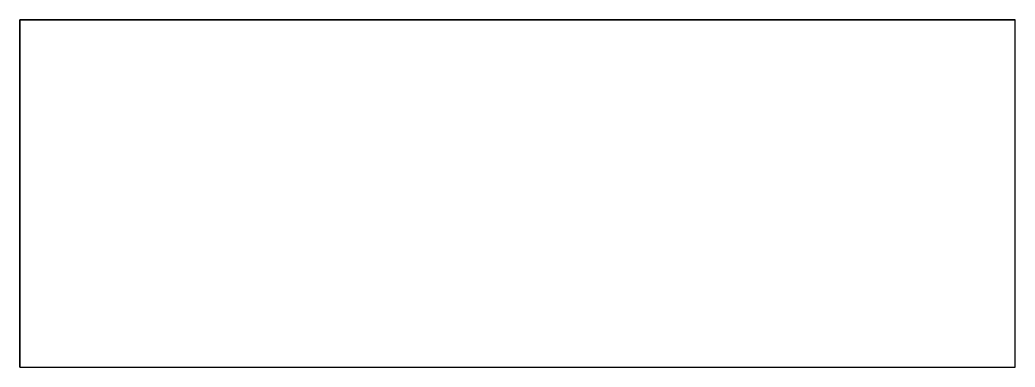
# Model space of a CAD drawing. Header units: millimetres. Extents: x 0 to 598, y 0 to 209.
import ezdxf

# ---------------------------------------------------------------- set-up
doc = ezdxf.new("R2010")
doc.units = ezdxf.units.MM
doc.layers.add('EDGE_BANDING', color=7, linetype='Continuous')
doc.layers.add('OUTSIDE_THROUGH', color=7, linetype='Continuous')

msp = doc.modelspace()

# ---------------------------------------------------------------- linework, layer by layer
at = {"layer": 'EDGE_BANDING'}
for p, q in [((0, 209), (598, 209)), ((0, 0), (0, 209)), ((598, 0), (598, 209)), ((0, 0), (598, 0))]:
    msp.add_line(p, q, dxfattribs=at)
at = {"layer": 'OUTSIDE_THROUGH'}
msp.add_lwpolyline([(0, 0), (598, 0), (598, 209), (0, 209)], close=True, dxfattribs=at)

doc.saveas('drawing.dxf')
